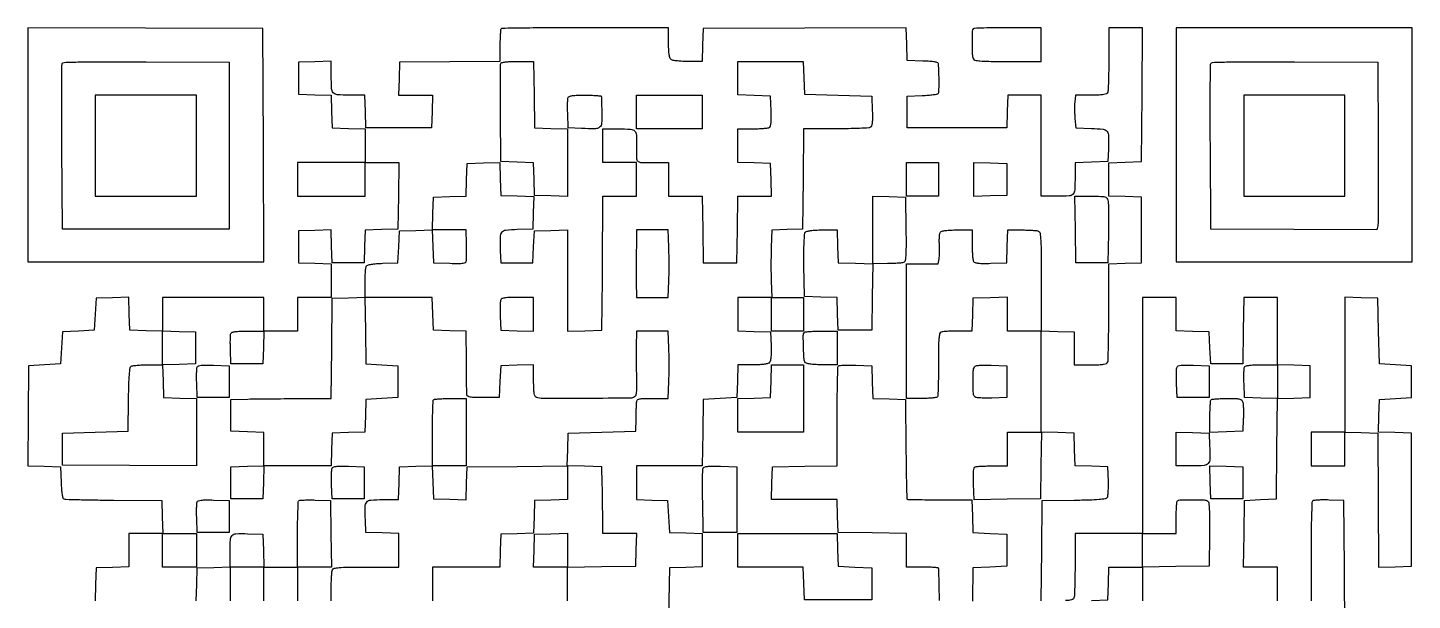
# Model space of a CAD drawing. Extents: x 156 to 936, y 100 to 969.
# Drawn here: x 156 to 936, y 646 to 969 of the extents above; entities that cross this region are included whole.
import ezdxf

# ---------------------------------------------------------------- set-up
doc = ezdxf.new("R2010")
doc.units = 0

msp = doc.modelspace()

# ---------------------------------------------------------------- linework, layer by layer
for points in [[(726.968853, 646), (727.234427, 674.25), (727.5, 702.5), (745.42861, 702.72998, 0.003546), (754.080997, 702.902349, 0.013199), (759.521843, 703.193212, 0.013607), (763.163516, 703.584426, 0.218182), (764.184413, 704.22998, 0.118884), (764.497335, 705.112781, 0.010608), (764.693476, 707.476931, 0.013356), (764.793409, 710.343328, 0.010026), (764.755803, 713.5), (764.5, 721.5), (755.287036, 721.787036), (746.074071, 722.074071), (745.787036, 731.287036), (745.5, 740.5), (736.25, 740.787526), (727, 741.075052), (727, 769.575052), (727, 798.075052), (736.25, 797.787526), (745.5, 797.5), (745.5, 788.24855), (745.5, 778.997101), (754.643011, 778.99855, 0.006459), (759.469006, 779.061663, 0.033759), (762.113629, 779.309623, 0.068689), (763.644778, 779.780144, 0.194677), (764.393011, 780.581787, 0.085334), (764.637968, 781.814543, 0.001143), (764.821697, 789.595127, 0.003223), (764.956086, 798.627715, 0.002108), (765, 809.044262), (765, 835.924948), (774.25, 836.212474), (783.5, 836.5), (783.5, 855), (783.5, 873.5), (774.25, 873.787526), (765, 874.075052), (765, 883.5), (765, 892.924948), (774.25, 893.212474), (783.5, 893.5), (783.762025, 931.25), (784.02405, 969), (774.512025, 969), (765, 969), (765, 951.581787, -0.003244), (764.955951, 944.792976, -0.00474), (764.821697, 938.815525, -0.002396), (764.635772, 933.755458, -0.081401), (764.393011, 932.581787, -0.191436), (763.657734, 931.78409, -0.070365), (762.170985, 931.312266, -0.034864), (759.614653, 931.063258, -0.006851), (754.998047, 931), (746.210071, 931), (745.827939, 926.992965, 0.018788), (745.718143, 925.085787, 0.008901), (745.712892, 922.622875, 0.008808), (745.798798, 920.043071, 0.012324), (745.972903, 917.742965), (746.5, 912.5), (755.240685, 912.211203, -0.017722), (761.777845, 911.762911, -0.198326), (764.02491, 910.54849, -0.170867), (764.937542, 908.011209, -0.012477), (764.800912, 900.479083), (764.5, 893.5), (755.25, 893.212474), (746, 892.924948), (746, 885.044262, -0.011491), (745.828717, 877.592092, -0.175559), (744.856224, 875.249844, -0.19511), (742.649006, 874.199102, -0.014732), (735.893011, 874), (727, 874), (727, 902.5), (727, 931), (717.537526, 931), (708.075052, 931), (707.787526, 921.75), (707.5, 912.5), (679.5, 912.5), (651.5, 912.5), (651.5, 921.5), (651.5, 930.5), (659.968156, 930.793967, 0.010028), (663.254742, 930.974105, 0.014951), (666.117768, 931.274991, 0.009902), (668.449944, 931.637995, 0.213929), (669.011552, 932.018692, 0.134869), (669.325136, 933.087236, 0.003265), (669.381303, 938.286222, 0.007799), (669.319451, 943.748376, 0.010356), (669.082895, 948.711067, 0.31045), (668.630714, 949.281382, 0.032556), (666.882407, 949.696833, 0.025343), (664.198947, 950.013707, 0.008464), (660.25, 950.211067), (651.5, 950.5), (651.212366, 959.758173), (650.924732, 969.016347), (593.712366, 968.758173), (536.5, 968.5), (536.212474, 959.25), (535.924948, 950), (527.662474, 950, -0.011159), (524.152513, 950.078344, -0.02038), (521.298731, 950.322617, -0.021131), (519.138013, 950.689961, -0.144682), (518.2, 951.2, -0.144849), (517.689458, 952.139671, -0.021091), (517.322289, 954.306878, -0.020332), (517.07823, 957.171507, -0.011084), (517, 960.7), (517, 969), (470.166667, 969, 0.001333), (452.162849, 968.952008, 0.002176), (436.894792, 968.804167, 0.00027), (423.311579, 968.606192, 0.194987), (422.666667, 968.333333, 0.174662), (422.40082, 967.767999, 0.005888), (422.195833, 965.272283, 0.010493), (422.048334, 962.276127, 0.007051), (422, 958.848907), (422, 950.031147), (393.75, 949.765573), (365.5, 949.5), (365.212474, 940.25), (364.924948, 931), (374.5, 931), (384.075052, 931), (383.787526, 921.75), (383.5, 912.5), (365, 912.5), (346.5, 912.5), (346.212474, 921.75), (345.924948, 931), (337.069463, 931, -0.014926), (330.340422, 931.20092, -0.196265), (328.138532, 932.257237, -0.174406), (327.169793, 934.610247, -0.011304), (327, 942.119313), (327, 950.075052), (317.75, 949.787526), (308.5, 949.5), (308.5, 940.5), (308.5, 931.5), (317.712964, 931.212964), (326.925929, 930.925929), (327.212964, 921.712964), (327.5, 912.5), (336.75, 912.212474), (346, 911.924948), (346, 902.462474), (346, 893), (327, 893), (308, 893), (308, 883.5), (308, 874), (327, 874), (346, 874), (346, 883.5), (346, 893), (355.522065, 893), (365.044131, 893), (364.772065, 874.25), (364.5, 855.5), (355.287036, 855.212964), (346.074071, 854.925929), (345.787036, 845.712964), (345.5, 836.5), (336.5, 836.5), (327.5, 836.5), (327.211984, 845.787023), (326.923969, 855.074046), (317.711984, 854.787023), (308.5, 854.5), (308.5, 845.5), (308.5, 836.5), (317.75, 836.212474), (327, 835.924948), (327, 826.462474), (327, 817), (317.5, 817), (308, 817), (308, 807.5), (308, 798), (298.5, 798), (289, 798), (289, 807.5), (289, 817), (260.5, 817), (232, 817), (232, 807.462474), (232, 797.924948), (222.75, 798.212474), (213.5, 798.5), (213.211984, 807.787023), (212.923969, 817.074046), (203.711984, 816.787023), (194.5, 816.5), (194, 807.5), (193.5, 798.5), (184.5, 798), (175.5, 797.5), (175, 788.5), (174.5, 779.5), (165.5, 779), (156.5, 778.5), (156.234491, 750.287731), (155.968982, 722.075462), (165.234491, 721.787731), (174.5, 721.5), (174.789612, 712.703415, 0.008816), (174.992141, 708.699783, 0.025), (175.321678, 705.923977, 0.031715), (175.760174, 704.064304, 0.231355), (176.366767, 703.412753, 0.084801), (177.387671, 703.208768, 0.000771), (185.18468, 703.002318, 0.002609), (194.164948, 702.825279, 0.00168), (204.577155, 702.709338), (231.5, 702.5), (231.787526, 693.25), (232.075052, 684), (222.537526, 684), (213, 684), (213, 674.537526), (213, 665.075052), (203.75, 664.787526), (194.5, 664.5), (194.212474, 655.25), (193.924948, 646)], [(460, 646), (460, 665), (450.462474, 665), (440.924948, 665), (441.212474, 674.25), (441.5, 683.5), (450.75, 683.787526), (460, 684.075052), (460, 674.515933), (460, 664.956814), (479.25, 665.228407), (498.5, 665.5), (498.787526, 674.75), (499.075052, 684), (489.537526, 684), (480, 684), (479.920976, 693.25, 0.00076), (479.878425, 697.478045, 0.000437), (479.814941, 702.573437, 0.000437), (479.742215, 707.692568, 0.000729), (479.670976, 712), (479.5, 721.5), (469.712959, 721.786659), (459.925919, 722.073318), (460.212959, 731.286659), (460.5, 740.5), (479.5, 741), (498.5, 741.5), (498.689517, 748.5, 0.000006), (498.766509, 751.344951, 0.000006), (498.84113, 754.104688, 0.000006), (498.904901, 756.465216, 0.000031), (498.939517, 757.75, -0.132792), (499.317152, 759.011269, -0.195082), (500.240637, 759.685327, -0.057199), (502.272799, 759.952905, -0.004161), (507.93138, 760), (516.86276, 760), (517.18138, 769.5, 0.005281), (517.280715, 773.82474, 0.003101), (517.312811, 779, 0.003101), (517.280715, 784.17526, 0.005281), (517.18138, 788.5), (516.86276, 798), (507.93138, 798), (499, 798), (498.832133, 789.25, 0.003957), (498.78676, 785.223618, 0.0022), (498.791894, 780.31495, 0.002194), (498.840757, 775.346476, 0.003548), (498.930875, 771.120043, -0.007139), (498.995954, 766.517373, -0.026307), (498.84263, 763.612869, -0.04078), (498.491031, 761.753153, -0.186513), (497.848742, 760.885355, -0.140162), (495.493902, 760.192019, -0.000698), (470.566816, 760.031646, -0.001007), (446.096154, 759.957676, -0.092113), (442.581787, 760.606989, -0.192751), (441.782488, 761.347501, -0.069706), (441.311272, 762.851928, -0.034414), (441.062877, 765.443624, -0.006687), (441, 770.144515), (441, 779.075052), (431.75, 778.787526), (422.5, 778.5), (422, 769.5), (421.5, 760.5), (412.5, 760.5, -0.006169), (407.767578, 760.558392, -0.034534), (405.245924, 760.795407, -0.077169), (403.876523, 761.244338, -0.258126), (403.36535, 762, -0.018586), (403.308067, 763.093064, -0.000458), (403.236369, 768.115539, -0.00099), (403.169316, 774.008261, -0.000674), (403.11535, 780.712474), (403, 797.924948), (393.75, 798.212474), (384.5, 798.5), (384.212474, 807.75), (383.924948, 817), (364.940409, 817), (345.955869, 817), (346.227935, 798.25), (346.5, 779.5), (355.5, 779), (364.5, 778.5), (364.5, 769.5), (364.5, 760.5), (355.5, 760), (346.5, 759.5), (346.212964, 750.287036), (345.925929, 741.074071), (336.712964, 740.787036), (327.5, 740.5), (327.212474, 731.25), (326.924948, 722), (308, 722), (289.075052, 722), (288.787526, 712.75), (288.5, 703.5), (279.5, 703.5), (270.5, 703.5), (270.5, 712.5), (270.5, 721.5), (279.75, 721.787526), (289, 722.075052), (289, 731.5), (289, 740.924948), (279.75, 741.212474), (270.5, 741.5), (270.5, 750.5), (270.5, 759.5), (280, 759.699908, -0.002314), (284.900482, 759.780345, -0.000733), (292.212613, 759.855807, -0.000732), (300.36513, 759.916063, -0.000813), (308.234427, 759.949908), (326.968853, 760), (327.234427, 788.25), (327.5, 816.5), (336.75, 816.787526), (346, 817.075052), (346.015313, 825.287526, -0.008617), (346.077075, 828.521021, -0.011623), (346.251296, 831.441858, -0.008778), (346.494415, 833.855751, -0.112531), (346.797157, 834.706033, -0.192561), (347.533237, 835.236162, -0.02067), (349.63313, 835.666992, -0.020911), (352.460658, 836.005667, -0.010674), (356.031844, 836.206033), (364.5, 836.5), (365, 845.5), (365.5, 854.5), (374.712964, 854.787036), (383.925929, 855.074071), (384.212964, 864.287036), (384.5, 873.5), (393.712964, 873.787036), (402.925929, 874.074071), (403.212964, 883.287036), (403.5, 892.5), (412.711984, 892.787023), (421.923969, 893.074046), (422.211984, 883.787023), (422.5, 874.5), (431.787023, 874.211984), (441.074046, 873.923969), (440.787023, 864.711984), (440.5, 855.5), (431.759315, 855.211203, 0.017722), (425.222155, 854.762911, 0.198326), (422.97509, 853.54849, 0.170867), (422.062458, 851.011209, 0.012477), (422.199088, 843.479083), (422.5, 836.5), (431.5, 836.5), (440.5, 836.5), (441, 845.5), (441.5, 854.5), (450.75, 854.787526), (460, 855.075052), (460, 826.501314), (460, 797.927576), (469.75, 798.213788), (479.5, 798.5), (479.702066, 827, 0.000056), (479.782942, 838.58956, 0.000061), (479.858856, 849.845312, 0.000057), (479.921561, 859.47977, 0.000303), (479.952066, 864.75), (480, 874), (489.5, 874), (499, 874), (499, 883.5), (499, 893), (489.5, 893), (480, 893), (480, 902.5), (480, 912), (488.932612, 912, -0.015067), (495.597931, 911.799098, -0.179432), (497.9201, 910.775004, -0.191466), (498.934684, 908.515263, -0.017544), (498.988454, 902.240655, 0.007801), (498.915061, 895.515912, 0.194435), (499.603124, 893.83613, 0.194101), (501.265502, 893.104667, 0.00777), (508, 893), (517, 893), (517, 883.5), (517, 874), (526.477935, 874), (535.955869, 874), (536.227935, 855.25), (536.5, 836.5), (546, 836.5), (555.5, 836.5), (555.772065, 855.25), (556.044131, 874), (565.559591, 874), (575.075052, 874), (574.787526, 883.25), (574.5, 892.5), (565.25, 892.787526), (556, 893.075052), (556, 902.537526), (556, 912), (564.25, 912.015313, 0.00917), (567.504112, 912.081041, 0.012203), (570.45641, 912.267102, 0.00954), (572.894283, 912.527533, 0.110402), (573.793098, 912.850966, 0.187221), (574.389362, 913.659703, 0.039341), (574.721251, 915.4185, 0.027159), (574.864234, 918.085459, 0.008519), (574.793098, 922.085653), (574.5, 930.5), (565.25, 930.787526), (556, 931.075052), (556, 940.537526), (556, 950), (574.462474, 950), (592.924948, 950), (593.212474, 940.75), (593.5, 931.5), (612.5, 931), (631.5, 930.5), (631.793098, 922.085653, -0.008519), (631.864234, 918.085459, -0.027159), (631.721251, 915.4185, -0.039341), (631.389362, 913.659703, -0.187221), (630.793098, 912.850966, -0.128475), (629.763585, 912.521435, -0.002865), (624.523485, 912.267102, -0.006292), (618.34694, 912.08061, -0.00419), (611.265573, 912.015313), (593.031147, 912), (592.765573, 883.75), (592.5, 855.5), (583.842533, 855.212417), (575.185066, 854.924833), (574.842533, 845.212417, 0.0053), (574.734299, 840.822952, 0.003229), (574.694904, 835.635835, 0.003235), (574.722333, 830.492642, 0.005721), (574.820969, 826.25), (575.141938, 817), (584.070969, 817), (593, 817), (593, 807.5), (593, 798), (584, 798), (575, 798), (575, 807.5), (575, 817), (565.5, 817), (556, 817), (556, 807.537526), (556, 798.075052), (565.25, 797.787526), (574.5, 797.5), (574.793771, 789.655204, -0.01153), (574.842502, 786.264652, -0.021342), (574.701133, 783.514748, -0.023545), (574.405224, 781.431833, -0.126804), (573.921326, 780.405204, -0.14531), (572.94081, 779.749444, -0.038548), (571.085306, 779.327081, -0.027224), (568.359698, 779.074732, -0.009472), (564.415081, 779), (556.075052, 779), (555.787526, 769.75), (555.5, 760.5), (546, 760), (536.5, 759.5), (536.227935, 740.75), (535.955869, 722), (517.477935, 722), (499, 722), (499, 712.538933), (499, 703.077866), (507.75, 702.788933), (516.5, 702.5), (517, 693.5), (517.5, 684.5), (526.75, 684.212474), (536, 683.924948), (536, 674.5), (536, 665.075052), (526.75, 664.787526), (517.5, 664.5), (517, 636.5)], [(860, 646), (860, 655.5), (860, 665), (850.477935, 665), (840.955869, 665), (841.227935, 683.75), (841.5, 702.5), (850.5, 703), (859.5, 703.5), (859.76551, 731.712679), (860.03102, 759.925359), (869.26551, 760.212679), (878.5, 760.5), (878.5, 769.5), (878.5, 778.5), (869.25, 778.787526), (860, 779.075052), (860, 798.037526), (860, 817), (850.522065, 817), (841.044131, 817), (840.772065, 798.25), (840.5, 779.5), (831.5, 779.5), (822.5, 779.5), (822, 788.5), (821.5, 797.5), (812.25, 797.787526), (803, 798.075052), (803, 807.537526), (803, 817), (793.5, 817), (784, 817), (784, 750.5), (784, 684), (765, 684), (746, 684), (746, 666.581787, -0.003244), (745.955951, 659.792976, -0.00474), (745.821697, 653.815525, -0.002396), (745.635772, 648.755458, -0.081401), (745.393011, 647.581787, -0.192549), (744.653302, 646.782733, -0.069808), (743.151599, 646.311423, -0.034483), (740.565348, 646.062934, -0.006712)], [(669.696026, 646.071029), (669.493394, 654.785515, 0.001366), (669.405205, 658.17911, 0.00201), (669.30758, 661.160432, 0.000931), (669.209468, 663.69987, 0.037765), (669.145381, 664.25, 0.32921), (668.818612, 664.550328, 0.006341), (666.398956, 664.779688, 0.012649), (663.460794, 664.945954, 0.007808), (660, 665), (651, 665), (651, 674.478407), (651, 683.956814), (631.75, 684.228407), (612.5, 684.5), (612.212474, 693.75), (611.924948, 703), (593.424948, 703), (574.924948, 703), (575.212474, 712.25), (575.5, 721.5), (593.75, 721.772559), (612, 722.045117), (612, 749.855892, -0.00236), (612.05057, 760.567971, -0.003789), (612.206073, 769.703325, -0.000815), (612.415996, 777.705138, -0.191682), (612.701526, 778.368192, -0.181254), (613.294584, 778.637876, -0.006365), (615.854968, 778.779968, -0.011094), (618.933373, 778.843152, -0.007452), (622.451526, 778.784859), (631.5, 778.5), (631.787036, 769.287036), (632.074071, 760.074071), (641.287036, 759.787036), (650.5, 759.5), (650.732686, 731.600648, 0.001295), (650.849908, 720.876052, 0.002114), (651.011321, 711.782429, 0.000257), (651.193386, 703.688792, 0.19294), (651.354481, 703.312186, 0.192824), (651.725173, 703.153522, 0.0006), (656.943575, 703.037378, 0.00325), (662.871083, 702.951113, 0.002013), (669.834778, 702.923077), (687.925966, 702.923077), (688.212983, 693.711538), (688.5, 684.5), (698, 684), (707.5, 683.5), (707.5, 674.5), (707.5, 665.5), (698, 665), (688.5, 664.5), (688.227935, 645.75)], [(327, 646), (327, 653.918213, -0.00705), (327.044385, 657.066073, -0.008902), (327.178303, 659.9751, -0.007317), (327.368926, 662.400281, -0.06844), (327.606989, 663.418213, -0.24904), (328.606822, 664.288503, -0.036273), (331.359559, 664.72025, -0.018295), (336.276552, 664.948927, -0.002472), (346.606989, 665), (365, 665), (365, 674.462474), (365, 683.924948), (355.75, 684.212474), (346.5, 684.5), (346.199088, 691.479083, -0.012303), (346.057899, 699.116254, -0.176255), (346.988149, 701.625306, -0.202443), (349.260327, 702.771894, -0.016964), (355.981526, 703), (364.924948, 703), (365.212474, 712.25), (365.5, 721.5), (374.711984, 721.787023), (383.923969, 722.074046), (384.211984, 712.787023), (384.5, 703.5), (393.711984, 703.212977), (402.923969, 702.925954), (403.211984, 712.212977), (403.5, 721.5), (431.75, 721.765573), (460, 722.031147), (460, 712.553099), (460, 703.075052), (450.75, 702.787526), (441.5, 702.5), (441.212964, 693.287036), (440.925929, 684.074071), (431.712964, 683.787036), (422.5, 683.5), (422.212474, 674.25), (421.924948, 665), (402.962474, 665), (384, 665), (384, 655.5), (384, 646)], [(755.212977, 646.211984), (764.5, 646.5), (764.787526, 655.75), (765.075052, 665), (774.537526, 665), (784, 665), (784, 674.5), (784, 684), (793.5, 684), (803, 684), (803, 692.833333, -0.007039), (803.048334, 696.266524, -0.010477), (803.195833, 699.267708, -0.005871), (803.400808, 701.76784, -0.174709), (803.666667, 702.333333, -0.195228), (805.118389, 702.946755, -0.00558), (811.981662, 702.967514, -0.007092), (818.715701, 702.817189, -0.133162), (820.71939, 702.194588, -0.228634), (821.32745, 701.214337, -0.013089), (821.617147, 697.578147, -0.012963), (821.76602, 692.146711, -0.003424), (821.71939, 683.459901), (821.5, 665.5), (802.75, 665.227935), (784, 664.955869), (784, 655.493508), (784, 646.031147)], [(898.02405, 627), (897.762025, 664.75), (897.5, 702.5), (889.092979, 702.792979, 0.01005), (885.808313, 702.841386, 0.014394), (882.897572, 702.741947, 0.010185), (880.510726, 702.542646, 0.1721), (879.807834, 702.207834, 0.189953), (879.45214, 701.389374, 0.00126), (879.198246, 693.461107, 0.004726), (879.015285, 684.333142, 0.002973), (878.965752, 673.664854), (879.001795, 646)]]:
    msp.add_lwpolyline(points, format="xyb")
for points in [[(156, 903.007138), (156, 837), (222.50719, 837), (289.014379, 837), (288.75719, 902.75), (288.5, 968.5), (222.25, 968.757138), (156, 969.014276)], [(803, 903), (803, 837), (869.5, 837), (936, 837), (936, 903), (936, 969), (869.5, 969), (803, 969)], [(194, 902.5), (194, 874), (222.5, 874), (251, 874), (251, 902.5), (251, 931), (222.5, 931), (194, 931)], [(536, 921.5), (536, 912), (517.5, 912), (499, 912), (499, 921.5), (499, 931), (517.5, 931), (536, 931)], [(841, 902.5), (841, 874), (869.5, 874), (898, 874), (898, 902.5), (898, 931), (869.5, 931), (841, 931)], [(669, 883.5), (669, 874), (660, 874), (651, 874), (651, 883.5), (651, 893), (660, 893), (669, 893)], [(707.5, 883.5), (707.5, 874.5), (698.25, 874.212474), (689, 873.924948), (689, 883.5), (689, 893.075052), (698.25, 892.787526), (707.5, 892.5)], [(593, 760), (593, 741), (574.5, 741), (556, 741), (556, 750.462474), (556, 759.924948), (565.25, 760.212474), (574.5, 760.5), (574.787526, 769.75), (575.075052, 779), (584.037526, 779), (593, 779)], [(840.5, 712.5), (840.5, 703.5), (831.5, 703.5), (822.5, 703.5), (822.211971, 712.788029), (821.923942, 722.076058), (831.211971, 721.788029), (840.5, 721.5)], [(251, 674.5), (251, 665), (241.5, 665), (232, 665), (232, 674.5), (232, 684), (241.5, 684), (251, 684)], [(612.212908, 674.717213), (612.5, 665.5), (622, 665), (631.5, 664.5), (631.5, 655.5), (631.5, 646.5), (612.5, 646.5), (593.5, 646.5), (593.212474, 655.75), (592.924948, 665), (574.462474, 665), (556, 665), (556, 674.467213), (556, 683.934426), (583.962908, 683.934426), (611.925816, 683.934426)]]:
    msp.add_lwpolyline(points, close=True)
for points in [[(688.666667, 968.333333, 0.192867), (688.103892, 967.018197, 0.004931), (688.015701, 960.449139, 0.008182), (688.096621, 954.128446, 0.084511), (688.606989, 951.581787, 0.25083), (689.61679, 950.708785, 0.035117), (692.438886, 950.278963, 0.017848), (697.478191, 950.050787, 0.002389), (708.106989, 950), (727, 950), (727, 959.5), (727, 969), (708.166667, 969, 0.00331), (700.899296, 968.951884, 0.005233), (694.669792, 968.804167, 0.001542), (689.283135, 968.603376, 0.188448)], [(269.5, 902.5), (269.5, 855.5), (222.5, 855.5), (175.5, 855.5), (175.239372, 901.5, -0.000997), (175.174287, 919.225103, -0.001596), (175.197198, 934.357597, -0.000282), (175.267665, 947.72814, -0.090314), (175.461789, 948.759906, -0.301449), (176.45055, 949.464468, -0.003096), (185.402033, 949.70934, -0.005599), (198.68089, 949.841585, -0.001079), (222.722417, 949.759906), (269.5, 949.5)], [(441.227935, 931.25), (441.5, 912.5), (450.75, 912.212474), (460, 911.924948), (460, 892.924948), (460, 873.924948), (450.75, 874.212474), (441.5, 874.5), (441.212964, 883.712964), (440.925929, 892.925929), (431.712964, 893.212964), (422.5, 893.5), (422.309552, 920.5, -0.001446), (422.26611, 930.939205, -0.002252), (422.29521, 939.935938, -0.000636), (422.365745, 947.76407, -0.076646), (422.528167, 948.75, -0.252503), (423.144745, 949.335867, -0.033324), (424.974029, 949.703963, -0.025025), (427.769304, 949.933433, -0.007967), (431.94655, 950), (440.955869, 950)], [(916.777529, 904.5, -0.001169), (916.844214, 887.089041, -0.00181), (916.812248, 872.054912, -0.000538), (916.723164, 858.995066, -0.057675), (916.505999, 857.240125), (915.956939, 854.980251), (869.22847, 855.240125), (822.5, 855.5), (822.239372, 901.5, -0.000997), (822.174287, 919.225103, -0.001596), (822.197198, 934.357597, -0.000282), (822.267665, 947.72814, -0.090314), (822.461789, 948.759906, -0.301449), (823.45055, 949.464468, -0.003096), (832.402033, 949.70934, -0.005599), (845.68089, 949.841585, -0.001079), (869.722417, 949.759906), (916.5, 949.5)], [(479.120936, 930.25, -0.031992), (479.173433, 929.704331, -0.000854), (479.246632, 927.284635, -0.001781), (479.317689, 924.439844, -0.001218), (479.379011, 921.208333, -0.017774), (479.260376, 914.966934, -0.215022), (478.183059, 912.888188, -0.168646), (475.772307, 912.049198, -0.010155), (467.988223, 912.201382), (460.5, 912.5), (460.205027, 920.411609, -0.006569), (460.129541, 923.539392, -0.008656), (460.147568, 926.392336, -0.006579), (460.235027, 928.7687, -0.079281), (460.423642, 929.661609, -0.228749), (461.106941, 930.304101, -0.041413), (462.854544, 930.698735, -0.027242), (465.620517, 930.933967, -0.007593), (469.968615, 931, -0.007782), (473.439765, 930.945972, -0.01266), (476.382556, 930.779688, -0.006324), (478.804268, 930.55037, -0.338024)], [(650.730064, 855.546696, -0.003387), (650.78284, 846.80929, -0.013149), (650.636558, 841.398754, -0.01367), (650.34579, 837.801929, -0.228051), (649.730064, 836.812009, -0.111954), (648.866169, 836.503548, -0.008983), (646.444375, 836.255659, -0.01178), (643.513205, 836.078169, -0.008765), (640.272065, 836.015313), (632.044131, 836), (631.772065, 817.25), (631.5, 798.5), (622, 798.5), (612.5, 798.5), (612.212964, 807.712964), (611.925929, 816.925929), (602.712964, 817.212964), (593.5, 817.5), (593.285999, 834.940913, -0.004306), (593.257989, 842.601155, -0.010385), (593.403766, 848.266298, -0.008096), (593.668561, 852.484768, -0.154677), (594.158444, 853.690913, -0.155212), (595.083284, 854.283844, -0.031047), (597.028013, 854.678192, -0.024571), (599.795026, 854.924713, -0.009932), (603.584919, 855), (611.924948, 855), (612.212474, 845.75), (612.5, 836.5), (622.25, 836.213788), (632, 835.927576), (632, 855.001314), (632, 874.075052), (641.25, 873.787526), (650.5, 873.5)], [(764.516463, 871.75, -0.053901), (764.724981, 870.202744, -0.002978), (764.824256, 865.314063, -0.004581), (764.854498, 859.484344, -0.003332), (764.785515, 853), (764.5, 836.5), (755.5, 836.5), (746.5, 836.5), (746.227935, 855.25), (745.955869, 874), (754.958883, 874, -0.004704), (760.539469, 873.947493, -0.053147), (762.730756, 873.672121, -0.153749), (763.854839, 873.003931, -0.122536)], [(384.212474, 845.75), (384.5, 836.5), (393.75, 836.212474, 0.005312), (398.7992, 836.109205, 0.035798), (401.29683, 836.263604, 0.092167), (402.587336, 836.687141, 0.261593), (403.071429, 837.462474, 0.0072), (403.099168, 838.328405, 0.001448), (403.121875, 839.870227, 0.001529), (403.137614, 841.664424, 0.001428), (403.142857, 843.5, 0.001312), (403.137666, 845.478403, 0.00092), (403.121875, 847.70625, 0.000928), (403.098866, 849.839654, 0.001941), (403.071429, 851.5), (403, 855), (393.462474, 855), (383.924948, 855)], [(498.900637, 847.75, -0.000313), (498.857705, 844.754297, -0.00031), (498.81088, 841.748438, -0.000304), (498.766673, 839.117832, -0.001201), (498.734613, 837.5, 0.006381), (498.718651, 835.811892, 0.001287), (498.736302, 832.810938, 0.001359), (498.775311, 829.319936, 0.00127), (498.833975, 825.75), (499, 817), (507.929031, 817), (516.858062, 817), (517.179031, 826.25, 0.005736), (517.277592, 830.495207, 0.003234), (517.304751, 835.646875, 0.003227), (517.264969, 840.846037, 0.005283), (517.156293, 845.25), (516.812585, 855), (507.906293, 855), (499, 855)], [(688.015313, 846.75, 0.009158), (688.080961, 843.496014, 0.01219), (688.266784, 840.544105, 0.009524), (688.526866, 838.10652, 0.110447), (688.849883, 837.208654, 0.190691), (689.675579, 836.608404, 0.03736), (691.518036, 836.278743, 0.025891), (694.325344, 836.136581, 0.007874), (698.58457, 836.208654), (707.5, 836.5), (707.787526, 845.75), (708.075052, 855), (715.955738, 855, -0.006938), (719.086827, 854.956551, -0.008798), (721.976394, 854.825431, -0.007178), (724.384867, 854.638893, -0.068797), (725.385092, 854.405721, -0.274993), (726.275468, 853.276471, -0.018881), (726.66986, 849.056676, -0.012041), (726.89974, 841.727387, -0.001524), (726.966592, 825.905721), (726.999425, 798), (717.499713, 798), (708, 798), (708, 807.536212), (708, 817.072424), (698.25, 816.786212), (688.5, 816.5), (688.212474, 807.25), (687.924948, 798), (680.044262, 798, 0.007042), (676.911455, 797.955878, 0.008895), (674.016629, 797.822753, 0.007307), (671.603324, 797.633266, 0.068466), (670.591156, 797.396606, 0.246509), (669.733081, 796.420248, 0.038137), (669.305285, 793.792609, 0.019122), (669.085278, 789.106533, 0.002653), (669.052474, 779.370861, -0.003237), (669.021852, 772.623103, -0.004969), (668.899427, 766.780137, -0.001842), (668.726085, 761.768037, -0.129547), (668.484088, 760.974254, -0.219841), (667.900887, 760.588461, -0.011077), (665.579301, 760.286187, -0.016056), (662.719078, 760.070658, -0.010776), (659.440983, 760), (651, 760), (651, 798), (651, 836), (659.920545, 836), (668.841089, 836), (669.39121, 838.75, 0.032903), (669.579898, 840.174913, 0.010561), (669.675413, 842.307813, 0.010484), (669.681763, 844.692589, 0.011544), (669.5862, 847, -0.018105), (669.524055, 849.197385, -0.022086), (669.631169, 851.251562, -0.021304), (669.86734, 852.941376, -0.124802), (670.237979, 853.75, -0.164744), (671.112103, 854.305536, -0.026797), (673.116148, 854.68265, -0.022988), (675.910929, 854.924865, -0.010121), (679.622445, 855), (688, 855)], [(422.423642, 815.661609, 0.079281), (422.235027, 814.7687, 0.006579), (422.147568, 812.392336, 0.008656), (422.129541, 809.539392, 0.006569), (422.205027, 806.411609), (422.5, 798.5), (431.75, 798.212474), (441, 797.924948), (441, 807.462474), (441, 817), (431.968615, 817, 0.007593), (427.620517, 816.933967, 0.027242), (424.854544, 816.698735, 0.041413), (423.106941, 816.304101, 0.228749)], [(897.933948, 798.287526, 0.000671), (897.915286, 789.70311, 0.000386), (897.914668, 779.364148, 0.000386), (897.930085, 768.981262, 0.000646), (897.961067, 760.25), (898.054238, 741), (888.527119, 741), (879, 741), (879, 731.5), (879, 722), (888.5, 722), (898, 722), (898, 731.537526), (898, 741.075052), (907.25, 740.787526), (916.5, 740.5), (916.762062, 702.712634), (917.024123, 664.925268), (926.262062, 665.212634), (935.5, 665.5), (935.5, 703), (935.5, 740.5), (926.212977, 740.788016), (916.925954, 741.076031), (917.212977, 750.288016), (917.5, 759.5), (926.5, 760), (935.5, 760.5), (935.5, 769.5), (935.5, 778.5), (926.5, 779), (917.5, 779.5), (917, 798), (916.5, 816.5), (907.25, 816.787526), (898, 817.075052)], [(250.5, 788.5), (250.5, 779.5), (241.212977, 779.211984), (231.925954, 778.923969), (232.212977, 769.711984), (232.5, 760.5), (241.75, 760.212474), (251, 759.924948), (251, 740.950449), (251, 721.97595), (213.25, 722.237975), (175.5, 722.5), (175.5, 731.5), (175.5, 740.5), (194, 741), (212.5, 741.5), (212.773912, 759.455762, -0.003691), (212.965306, 767.909881, -0.01247), (213.268756, 773.426015, -0.01141), (213.660091, 777.222567, -0.223435), (214.273912, 778.190449, -0.11214), (215.136111, 778.497985, -0.008914), (217.563274, 778.745063, -0.011727), (220.500689, 778.922014, -0.008715), (223.75, 778.984687), (232, 779), (232, 788.537526), (232, 798.075052), (241.25, 797.787526), (250.5, 797.5)], [(288.787526, 788.75), (288.5, 779.5), (279.5, 779.5), (270.5, 779.5), (270.205027, 787.411609, -0.006569), (270.129541, 790.539392, -0.008656), (270.147568, 793.392336, -0.006579), (270.235027, 795.7687, -0.079281), (270.423642, 796.661609, -0.22904), (271.108114, 797.304492, -0.041271), (272.861635, 797.698947, -0.027152), (275.637843, 797.934049, -0.007548), (280.006141, 798), (289.075052, 798)], [(612, 788.5), (612, 779), (603.7, 779, -0.011084), (600.171507, 779.07823, -0.020332), (597.306878, 779.322289, -0.021091), (595.139671, 779.689458, -0.144849), (594.2, 780.2, -0.181061), (593.346542, 782.07497, -0.00945), (593.010122, 788.795405, -0.009016), (592.921758, 795.54747, -0.197627), (593.666667, 797.333333, -0.174709), (594.23216, 797.599192, -0.005871), (596.732292, 797.804167, -0.010477), (599.733476, 797.951666, -0.007039), (603.166667, 798), (612, 798)], [(269.5, 769.5), (269.5, 760.5), (260.5, 760.5), (251.5, 760.5), (251.205027, 768.411609, -0.006757), (251.130652, 771.542211, -0.008847), (251.151984, 774.403842, -0.006825), (251.2445, 776.787219, -0.078651), (251.438673, 777.700781, -0.222283), (252.127059, 778.364206, -0.05328), (253.715903, 778.724548, -0.030281), (256.338027, 778.871594, -0.007113), (260.733647, 778.789171), (269.5, 778.5)], [(707.5, 769.5), (707.5, 760.5), (699.15308, 760.207992, -0.011478), (695.868813, 760.168531, -0.015588), (692.906721, 760.293353, -0.012467), (690.480596, 760.532418, -0.143363), (689.610086, 760.908637, -0.209613), (688.756544, 762.610689, -0.010321), (688.557629, 769.036353, -0.013104), (688.658254, 775.364446, -0.128569), (689.435017, 777.894856, -0.205551), (690.183634, 778.420049, -0.027903), (692.120126, 778.713752, -0.023213), (694.917152, 778.848988, -0.00877), (698.832337, 778.787732), (707.5, 778.5)], [(821.5, 769.5), (821.5, 760.5), (812.5, 760.5), (803.5, 760.5), (803.205027, 768.411609, -0.006757), (803.130652, 771.542211, -0.008847), (803.151984, 774.403842, -0.006825), (803.2445, 776.787219, -0.078651), (803.438673, 777.700781, -0.222283), (804.127059, 778.364206, -0.05328), (805.715903, 778.724548, -0.030281), (808.338027, 778.871594, -0.007113), (812.733647, 778.789171), (821.5, 778.5)], [(860, 769.462474), (860, 759.924948), (850.75, 760.212474), (841.5, 760.5), (841.205027, 768.411609, -0.006569), (841.129541, 771.539392, -0.008656), (841.147568, 774.392336, -0.006579), (841.235027, 776.7687, -0.079281), (841.423642, 777.661609, -0.228749), (842.106941, 778.304101, -0.041413), (843.854544, 778.698735, -0.027242), (846.620517, 778.933967, -0.007593), (850.968615, 779), (860, 779)], [(403, 741), (403, 722), (393.5, 722), (384, 722), (384, 740.333333, -0.0034), (384.048122, 747.408987, -0.005368), (384.195833, 753.477083, -0.001621), (384.396742, 758.718151, -0.188134), (384.666667, 759.333333, -0.174709), (385.23216, 759.599192, -0.005871), (387.732292, 759.804167, -0.010477), (390.733476, 759.951666, -0.007039), (394.166667, 760), (403, 760)], [(840.53186, 757.729083, -0.045288), (840.735265, 756.430652, -0.00895), (840.846004, 754.075142, -0.009416), (840.874264, 751.317546, -0.008627), (840.800912, 748.479083), (840.5, 741.5), (831.25, 741.212474), (822, 740.924948), (822, 749.795808, -0.007009), (822.048332, 753.243385, -0.010438), (822.195833, 756.256685, -0.00583), (822.400781, 758.767459, -0.174822), (822.666667, 759.333333, -0.173043), (823.226591, 759.598788, -0.00648), (825.57982, 759.804167, -0.011049), (828.413417, 759.951642, -0.007476), (831.647615, 760, -0.005348), (836.764113, 759.945275, -0.057278), (838.818035, 759.664578, -0.156921), (839.887372, 758.991836, -0.113491)], [(821.800912, 733.520917, -0.012322), (821.941866, 725.88044, -0.176722), (821.009281, 723.372662, -0.202101), (818.732324, 722.227183, -0.01682), (811.980948, 722), (803, 722), (803, 731.537526), (803, 741.075052), (812.25, 740.787526), (821.5, 740.5)], [(726.772065, 722.25), (726.5, 703.5), (707.82153, 703.228198), (689.14306, 702.956395), (688.82153, 711.969785, -0.006986), (688.724784, 716.4305, -0.028362), (688.857777, 719.142704, -0.047223), (689.195734, 720.809223, -0.231947), (689.831787, 721.491587, -0.072834), (690.73183, 721.692161, -0.005439), (693.245212, 721.850654, -0.007442), (696.260371, 721.962913, -0.005583), (699.581787, 722), (708, 722), (708, 731.5), (708, 741), (717.522065, 741), (727.044131, 741)], [(345.5, 712.5), (345.5, 703.5), (336.5, 703.5), (327.5, 703.5), (327.205027, 711.411609, -0.006757), (327.130652, 714.542211, -0.008847), (327.151984, 717.403842, -0.006825), (327.2445, 719.787219, -0.078651), (327.438673, 720.700781, -0.222283), (328.127059, 721.364206, -0.05328), (329.715903, 721.724548, -0.030281), (332.338027, 721.871594, -0.007113), (336.733647, 721.789171), (345.5, 721.5)], [(555.5, 703), (555.5, 684.5), (546, 684.5), (536.5, 684.5), (536.225464, 701.964868, -0.00282), (536.157046, 708.753362, -0.004211), (536.180691, 714.688027, -0.001846), (536.262164, 719.748195, -0.086871), (536.458565, 720.752617, -0.234707), (537.147048, 721.38547, -0.044215), (538.874386, 721.724627, -0.027302), (541.668138, 721.866997, -0.006842), (546.233101, 721.787749), (555.5, 721.5)], [(269.5, 693.5), (269.5, 684.5), (260.5, 684.5), (251.5, 684.5), (251.205027, 692.411609, -0.006757), (251.130652, 695.542211, -0.008847), (251.151984, 698.403842, -0.006825), (251.2445, 700.787219, -0.078651), (251.438673, 701.700781, -0.222283), (252.127059, 702.364206, -0.05328), (253.715903, 702.724548, -0.030281), (256.338027, 702.871594, -0.007113), (260.733647, 702.789171), (269.5, 702.5)], [(326.772065, 683.75), (327.044131, 665), (317.522065, 665), (308, 665), (308, 683.333333, -0.003584), (308.05073, 690.411472, -0.00564), (308.206402, 696.487652, -0.001786), (308.418403, 701.723678, -0.187492), (308.702644, 702.369311, -0.179987), (309.290922, 702.638564, -0.007016), (311.709672, 702.781547, -0.011703), (314.626528, 702.84459, -0.007913), (317.952644, 702.785977), (326.5, 702.5)], [(288.787526, 674.25), (289.075052, 665), (279.537526, 665), (270, 665), (270, 672.918213, -0.010963), (270.165664, 680.472899, -0.175128), (271.124796, 682.802332, -0.203843), (273.29455, 683.800818, -0.015597), (279.87125, 683.787164), (288.5, 683.5)]]:
    msp.add_lwpolyline(points, format="xyb", close=True)
for points in [[(250.924948, 646), (251.212474, 655.25), (251.5, 664.5), (260.75, 664.787526), (270, 665.075052), (270, 655.537526), (270, 646)], [(289, 646), (289, 655.5), (289, 665), (298.5, 665), (308, 665), (308, 655.5), (308, 646)]]:
    msp.add_lwpolyline(points)

doc.saveas('drawing.dxf')
